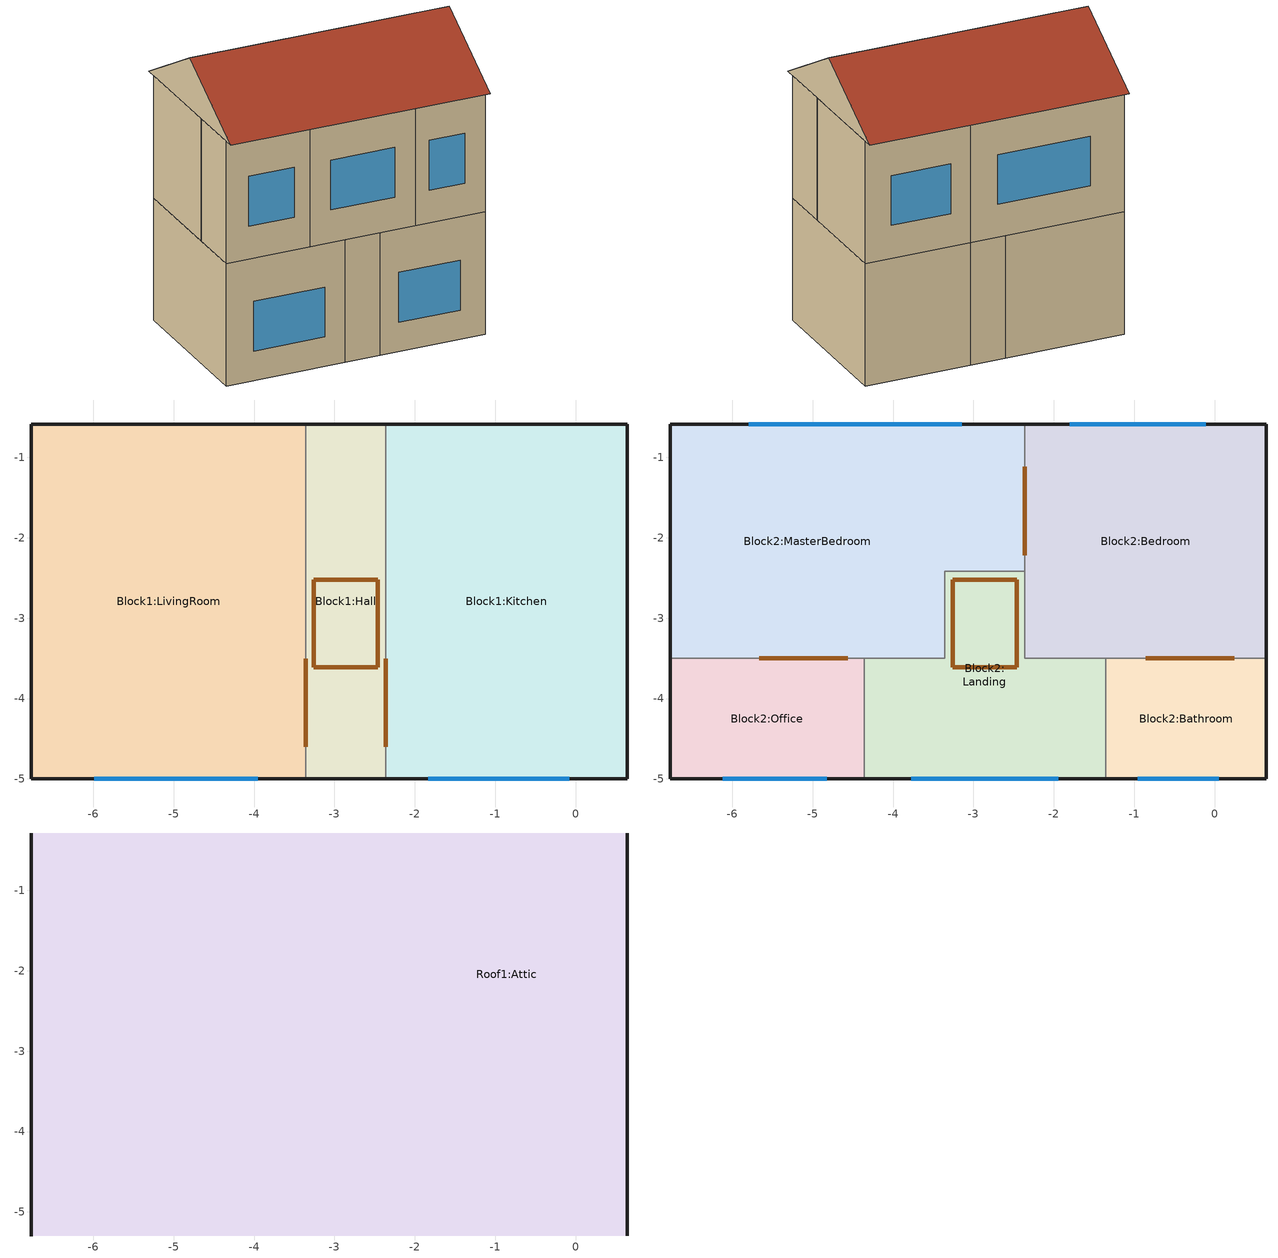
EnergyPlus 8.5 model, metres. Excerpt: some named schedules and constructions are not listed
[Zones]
Block1:Kitchen
 floor ground (Project ground floor): 0.64,-5 -2.36,-5 -2.36,-0.59 0.64,-0.59 z0
 wall outside (Project wall): -2.36,-5 0.64,-5 0.64,-0.59 -2.36,-0.59 z0:3.5
 wall to Block1:Hall (Project partition): -2.36,-0.59 -2.36,-5 z0:3.5
 window (1001): -1.83,-5 -0.08,-5 z0.84:2.26
 door inside (Project internal door): -2.36,-3.5 -2.36,-4.6 z0:2
Block1:Hall
 floor ground (Project ground floor): -2.36,-5 -3.36,-5 -3.36,-0.59 -2.36,-0.59 z0
 wall outside (Project wall): -3.36,-5 -2.36,-5 / -2.36,-0.59 -3.36,-0.59 z0:3.5
 wall to Block1:LivingRoom (Project partition_Rev): -3.36,-0.59 -3.36,-5 z0:3.5
 door inside (IRTSurface): -3.26,-3.61 -2.46,-3.61 -2.46,-2.52 -3.26,-2.52 z3.5
 door inside (Project internal door): -3.36,-3.5 -3.36,-4.6 z0:2
Block1:LivingRoom
 floor ground (Project ground floor): -3.36,-5 -6.77,-5 -6.77,-0.59 -3.36,-0.59 z0
 wall outside (Project wall): -3.36,-0.59 -6.77,-0.59 -6.77,-5 -3.36,-5 z0:3.5
 window (1001): -5.99,-5 -3.95,-5 z0.84:2.26
Block2:Bedroom
 floor to Block1:Kitchen (Project internal floor_Reversed_Rev): 0.64,-3.5 -2.36,-3.5 -2.36,-0.59 0.64,-0.59 z3.5
 wall outside (Project wall): 0.64,-3.5 0.64,-0.59 -2.36,-0.59 z3.5:7
 wall to Block2:Bathroom (Project partition): -1.36,-3.5 0.64,-3.5 z3.5:7
 wall to Block2:MasterBedroom (Project partition): -2.36,-0.59 -2.36,-2.42 z3.5:7
 wall to Block2:Landing (Project partition): -2.36,-2.42 -2.36,-3.5 -1.36,-3.5 z3.5:7
 window (1001): -0.11,-0.59 -1.8,-0.59 z4.44:5.86
 door inside (Project internal door): -0.85,-3.5 0.25,-3.5 / -2.36,-1.11 -2.36,-2.21 z3.6:5.6
Block2:Bathroom
 floor to Block1:Kitchen (Project internal floor_Reversed_Rev): 0.64,-5 -1.36,-5 -1.36,-3.5 0.64,-3.5 z3.5
 wall outside (Project wall): -1.36,-5 0.64,-5 0.64,-3.5 z3.5:7
 wall to Block2:Landing (Project partition): -1.36,-3.5 -1.36,-5 z3.5:7
 window (1001): -0.96,-5 0.05,-5 z4.44:5.86
Block2:Landing
 floor to Block1:Kitchen (Project internal floor_Reversed_Rev): -1.36,-5 -2.36,-5 -2.36,-3.5 -1.36,-3.5 z3.5
 floor to Block1:Hall (Project internal floor_Reversed_Rev): -2.36,-5 -3.36,-5 -3.36,-2.42 -2.36,-2.42 z3.5
 floor to Block1:LivingRoom (Project internal floor_Reversed_Rev): -3.36,-5 -4.36,-5 -4.36,-3.5 -3.36,-3.5 z3.5
 wall outside (Project wall): -4.36,-5 -1.36,-5 z3.5:7
 wall to Block2:MasterBedroom (Project partition): -2.36,-2.42 -3.36,-2.42 -3.36,-3.5 -4.36,-3.5 z3.5:7
 wall to Block2:Office (Project partition_Rev): -4.36,-3.5 -4.36,-5 z3.5:7
 window (1001): -3.77,-5 -1.94,-5 z4.44:5.86
Block2:MasterBedroom
 floor to Block1:Hall (Project internal floor_Reversed_Rev): -2.36,-2.42 -3.36,-2.42 -3.36,-0.59 -2.36,-0.59 z3.5
 floor to Block1:LivingRoom (Project internal floor_Reversed_Rev): -3.36,-3.5 -6.77,-3.5 -6.77,-0.59 -3.36,-0.59 z3.5
 wall outside (Project wall): -2.36,-0.59 -6.77,-0.59 -6.77,-3.5 z3.5:7
 wall to Block2:Office (Project partition_Rev): -6.77,-3.5 -4.36,-3.5 z3.5:7
 window (1001): -3.14,-0.59 -5.8,-0.59 z4.44:5.86
 door inside (Project internal door): -5.67,-3.5 -4.57,-3.5 z3.6:5.6
Block2:Office
 floor to Block1:LivingRoom (Project internal floor_Reversed_Rev): -4.36,-5 -6.77,-5 -6.77,-3.5 -4.36,-3.5 z3.5
 wall outside (Project wall): -6.77,-3.5 -6.77,-5 -4.36,-5 z3.5:7
 window (1001): -6.12,-5 -4.82,-5 z4.44:5.86
Roof1:Attic
 floor outside (Project external floor): 0.64,-0.59 -6.77,-0.59 -6.77,-0.29 0.64,-0.29 z7; 0.64,-5.3 -6.77,-5.3 -6.77,-5 0.64,-5 z7
 floor to Block2:Bedroom (Project semi-exposed ceiling_Rev): 0.64,-3.5 -2.36,-3.5 -2.36,-0.59 0.64,-0.59 z7
 floor to Block2:Bathroom (Project semi-exposed ceiling_Rev): 0.64,-5 -1.36,-5 -1.36,-3.5 0.64,-3.5 z7
 floor to Block2:Landing (Project semi-exposed ceiling_Rev): -2.36,-3.5 -3.36,-3.5 -3.36,-2.42 -2.36,-2.42 z7; -1.36,-5 -4.36,-5 -4.36,-3.5 -1.36,-3.5 z7
 floor to Block2:MasterBedroom (Project semi-exposed ceiling_Rev): -3.36,-3.5 -6.77,-3.5 -6.77,-2.42 -3.36,-2.42 z7; -2.36,-2.42 -6.77,-2.42 -6.77,-0.59 -2.36,-0.59 z7
 floor to Block2:Office (Project semi-exposed ceiling_Rev): -4.36,-5 -6.77,-5 -6.77,-3.5 -4.36,-3.5 z7
 wall outside (Project wall): -6.77,-0.29,7 -6.77,-5.3,7 -6.77,-2.79,8.45; 0.64,-5.3,7 0.64,-0.29,7 0.64,-2.79,8.45
 roof outside (Project unoccupied pitched roof): -6.77,-5.3,7 0.64,-5.3,7 0.64,-2.79,8.45 -6.77,-2.79,8.45; 0.64,-0.29,7 -6.77,-0.29,7 -6.77,-2.79,8.45 0.64,-2.79,8.45
[Material:NoMass]
11_RVAL_4: Roughness=Rough; Resistance {m2-K/w}=.18; Thermal Emittance=0.9; Solar Absorptance=0.7; Visible Absorptance=0.7
[Construction]
Project internal floor_Reversed: Cast Concrete (Dense)_0.1
Project internal door_Rev: Painted Oak_0.035
Project semi-exposed ceiling: Plywood (Heavyweight)_0.01, MW Glass Wool (rolls)_0.1319, Cast Concrete (Lightweight)_0.1, 11_RVAL_4, Plasterboard_0.013
[Material] Roughness=Rough; Thermal Emittance=0.9
Name | Thickness {m} | Conductivity {w/m-K} | Density {kg/m3} | Specific Heat {J/kg-K} | Solar Absorptance | Visible Absorptance
Cast Concrete (Dense)_0.1 | .1 | 1.4 | 2100 | 840 | 0.6 | 0.6
Painted Oak_0.035 | .035 | 0.19 | 700 | 2390 | 0.5 | 0.5
Plywood (Heavyweight)_0.01 | .01 | 0.15 | 700 | 1420 | 0.78 | 0.78
MW Glass Wool (rolls)_0.1319 | .1319 | 0.04 | 12 | 840 | 0.6 | 0.6
Cast Concrete (Lightweight)_0.1 | .1 | 0.38 | 1200 | 1000 | 0.6 | 0.6
Plasterboard_0.013 | .013 | 0.25 | 2800 | 896 | 0.5 | 0.5
[Schedule:Compact]
Office_OpenOff_Occ: Fraction, Through: 31 Dec, For: Weekdays SummerDesignDay, Until: 07:00, 0, Until: 08:00, 0.25, Until: 09:00, 0.5, Until: 12:00, 1, Until: 14:00, 0.75, Until: 17:00, 1, Until: 18:00, 0.5, Until: 19:00, 0.25, Until: 24:00, 0, For: Weekends, Until: 24:00, 0, For: Holidays, Until: 24:00, 0, For: WinterDesignDay AllOtherDays, Until: 24:00, 0
20001: Any Number, Through: 12/31, For: Weekdays Weekends SummerDesignDays, Until: 24:00, 24, For: WinterDesignDays, Until: 24:00, 0, For: AllOtherDays, Until: 24:00, 24
20002: Any Number, Through: 12/31, For: Weekdays Weekends SummerDesignDays, Until: 24:00, 0, For: WinterDesignDays, Until: 24:00, 0, For: AllOtherDays, Until: 24:00, 0
[AirflowNetwork:MultiZone:Surface:Crack] Reference crack conditions=Reference Crack Conditions
Name | Crack | Flow coeff (kg/s @ 1Pa) | Flow exponent
 | DefaultCrack | 1e-11 | 0.66
 | Block1:Kitchen_Ceiling_1_0_0 | .0078792 | .7
 | Block1:Kitchen_Ceiling_1_1_0 | .0026968 | .7
 | Block1:Kitchen_Ceiling_1_2_0 | .0013575 | .7
 | Block1:Kitchen_Wall_2_0_0 | .0008031 | .7
 | Block1:Kitchen_Wall_3_0_0 | .0015449 | .7
 | Block1:Kitchen_Wall_4_0_0 | .0010514 | .7
 | Block1:Kitchen_Partition_5_0_0 | .0397842 | .75
 | Block1:Hall_Ceiling_1_0_0 | .0015316 | .7
 | Block1:Hall_Ceiling_1_1_0 | .0016466 | .7
 | Block1:Hall_Wall_2_0_0 | .0003492 | .7
 | Block1:Hall_Wall_4_0_0 | .0003492 | .7
 | Block1:Hall_Partition_5_0_0 | .0397842 | .75
 | Block1:LivingRoom_Ceiling_1_0_0 | .0013517 | .7
 | Block1:LivingRoom_Ceiling_1_1_0 | .0089502 | .7
 | Block1:LivingRoom_Ceiling_1_2_0 | .0032538 | .7
 | Block1:LivingRoom_Wall_2_0_0 | .0009055 | .7
 | Block1:LivingRoom_Wall_4_0_0 | .0011943 | .7
 | Block1:LivingRoom_Wall_5_0_0 | .0015449 | .7
 | Block2:Bedroom_Ceiling_1_0_0 | .0078792 | .7
 | Block2:Bedroom_Partition_2_0_0 | .0143804 | .75
 | Block2:Bedroom_Wall_3_0_0 | .00102 | .7
 | Block2:Bedroom_Wall_4_0_0 | .0008106 | .7
 | Block2:Bedroom_Partition_5_0_0 | .0126536 | .75
 | Block2:Bedroom_Partition_6_0_0 | .0113471 | .75
 | Block2:Bedroom_Partition_7_0_0 | .0105612 | .75
 | Block2:Bathroom_Ceiling_1_0_0 | .0026968 | .7
 | Block2:Bathroom_Wall_2_0_0 | .0005556 | .7
 | Block2:Bathroom_Wall_3_0_0 | .0005249 | .7
 | Block2:Bathroom_Partition_5_0_0 | .0157462 | .75
 | Block2:Landing_Ceiling_1_0_0 | .0009704 | .7
 | Block2:Landing_Ceiling_1_0_1 | .0040559 | .7
 | Block2:Landing_Wall_2_0_0 | .0007923 | .7
 | Block2:Landing_Partition_6_0_0 | .0104764 | .75
 | Block2:Landing_Partition_7_0_0 | .0113471 | .75
 | Block2:Landing_Partition_8_0_0 | .0105157 | .75
 | Block2:Landing_Partition_9_0_0 | .0157462 | .75
 | Block2:MasterBedroom_Ceiling_1_0_0 | .0033188 | .7
 | Block2:MasterBedroom_Ceiling_1_0_1 | .0072779 | .7
 | Block2:MasterBedroom_Partition_2_0_0 | .0187134 | .75
 | Block2:MasterBedroom_Wall_7_0_0 | .0011669 | .7
 | Block2:MasterBedroom_Wall_8_0_0 | .00102 | .7
 | Block2:Office_Ceiling_1_0_0 | .0032538 | .7
 | Block2:Office_Wall_2_0_0 | .0006602 | .7
 | Block2:Office_Wall_5_0_0 | .0005249 | .7
 | Roof1:Attic_Wall_0_0_0 | .0014515 | .7
 | Roof1:Attic_Roof_1_0_0 | .0042925 | .7
 | Roof1:Attic_ExtFloor_2_0_0 | .0044484 | 1
 | Roof1:Attic_ExtFloor_2_0_1 | .0044484 | 1
 | Roof1:Attic_Roof_3_0_0 | .0042925 | .7
 | Roof1:Attic_Wall_4_0_0 | .0014515 | .7
[AirflowNetwork:SimulationControl]
AirflowNetwork Simulation=VENT; AirflowNetwork Control=MultizoneWithoutDistribution; Wind Pressure Coefficient Type=Input; AirflowNetwork Wind Pressure Coefficient Array=Cp Data; Height Selection for Local Wind Speed Calculation=OpeningHeight; Building Type=LowRise; Maximum number of iterations=1000; Initialization flag=ZeroNodePressures; Relative airflow convergence tolerance=.0001; Absolute airflow convergence tolerance=.000001; Convergence acceleration limit=-0.5; Azimuth Angle of Long Axis of Building=0; Ratio of Building Width Along Short Axis to Width Along Long Axis=1
[AirflowNetwork:MultiZone:Zone] Ventilation Control Mode=Temperature; Vent Temperature Schedule=20001
Name | Venting Availability Schedule
Block1:Kitchen; Block1:Hall; Block1:LivingRoom; Block2:Bedroom; Block2:Bathroom; Block2:Landing; Block2:MasterBedroom; Block2:Office | Office_OpenOff_Occ
Roof1:Attic | 20002
[AirflowNetwork:MultiZone:Surface]
Block1:Kitchen_Ceiling_1_0_0: Leakage Component=Block1:Kitchen_Ceiling_1_0_0; Crack Actual Value (dimensionless)=1
Block1:Kitchen_Ceiling_1_1_0: Leakage Component=Block1:Kitchen_Ceiling_1_1_0; Crack Actual Value (dimensionless)=1
Block1:Kitchen_Ceiling_1_2_0: Leakage Component=Block1:Kitchen_Ceiling_1_2_0; Crack Actual Value (dimensionless)=1
Block1:Kitchen_Wall_2_0_0: Leakage Component=Block1:Kitchen_Wall_2_0_0; Crack Actual Value (dimensionless)=1
Block1:Kitchen_Wall_2_0_0_0_0_0_Win: Leakage Component=Block1:Kitchen_Wall_2_0_0_0_0_0_Win; Crack Actual Value or Window Open Factor for Ventilation (dimensionless)=1; Ventilation control mode=Constant; Ventilation temp schedule=20001; Venting Availability Schedule=Block1:KitchenWindowState
Block1:Kitchen_Wall_3_0_0: Leakage Component=Block1:Kitchen_Wall_3_0_0; Crack Actual Value (dimensionless)=1
Block1:Kitchen_Wall_4_0_0: Leakage Component=Block1:Kitchen_Wall_4_0_0; Crack Actual Value (dimensionless)=1
Block1:Kitchen_Partition_5_0_0: Leakage Component=Block1:Kitchen_Partition_5_0_0; Crack Actual Value (dimensionless)=1
Block1:Kitchen_Partition_5_0_0_0_0_0_Door: Leakage Component=Block1:Kitchen_Partition_5_0_0_0_0_0_Door; Crack Actual Value or Window Open Factor for Ventilation (dimensionless)=1; Ventilation control mode=Constant; Venting Availability Schedule=Office_OpenOff_Occ
Block1:Hall_Ceiling_1_0_0: Leakage Component=Block1:Hall_Ceiling_1_0_0; Crack Actual Value (dimensionless)=1
Block1:Hall_Ceiling_1_0_0_0_0_0_Hole: Leakage Component=Block1:Hall_Ceiling_1_0_0_0_0_0_Hole; Crack Actual Value or Window Open Factor for Ventilation (dimensionless)=1; Ventilation control mode=Constant
Block1:Hall_Ceiling_1_1_0: Leakage Component=Block1:Hall_Ceiling_1_1_0; Crack Actual Value (dimensionless)=1
Block1:Hall_Wall_2_0_0: Leakage Component=Block1:Hall_Wall_2_0_0; Crack Actual Value (dimensionless)=1
Block1:Hall_Wall_4_0_0: Leakage Component=Block1:Hall_Wall_4_0_0; Crack Actual Value (dimensionless)=1
Block1:Hall_Partition_5_0_0: Leakage Component=Block1:Hall_Partition_5_0_0; Crack Actual Value (dimensionless)=1
Block1:LivingRoom_Partition_3_0_0_0_0_0_Door_10010: Leakage Component=Block1:Hall_Partition_5_0_0_0_0_0_Door; Crack Actual Value or Window Open Factor for Ventilation (dimensionless)=1; Ventilation control mode=Constant; Venting Availability Schedule=Office_OpenOff_Occ
Block1:LivingRoom_Ceiling_1_0_0: Leakage Component=Block1:LivingRoom_Ceiling_1_0_0; Crack Actual Value (dimensionless)=1
Block1:LivingRoom_Ceiling_1_1_0: Leakage Component=Block1:LivingRoom_Ceiling_1_1_0; Crack Actual Value (dimensionless)=1
Block1:LivingRoom_Ceiling_1_2_0: Leakage Component=Block1:LivingRoom_Ceiling_1_2_0; Crack Actual Value (dimensionless)=1
Block1:LivingRoom_Wall_2_0_0: Leakage Component=Block1:LivingRoom_Wall_2_0_0; Crack Actual Value (dimensionless)=1
Block1:LivingRoom_Wall_2_0_0_0_0_0_Win: Leakage Component=Block1:LivingRoom_Wall_2_0_0_0_0_0_Win; Crack Actual Value or Window Open Factor for Ventilation (dimensionless)=1; Ventilation control mode=Constant; Ventilation temp schedule=20001; Venting Availability Schedule=Block1:LivingRoomWindowState
Block1:LivingRoom_Wall_4_0_0: Leakage Component=Block1:LivingRoom_Wall_4_0_0; Crack Actual Value (dimensionless)=1
Block1:LivingRoom_Wall_5_0_0: Leakage Component=Block1:LivingRoom_Wall_5_0_0; Crack Actual Value (dimensionless)=1
Block2:Bedroom_Ceiling_1_0_0: Leakage Component=Block2:Bedroom_Ceiling_1_0_0; Crack Actual Value (dimensionless)=1
Block2:Bedroom_Partition_2_0_0: Leakage Component=Block2:Bedroom_Partition_2_0_0; Crack Actual Value (dimensionless)=1
Block2:Bedroom_Partition_2_0_0_0_0_0_Door: Leakage Component=Block2:Bedroom_Partition_2_0_0_0_0_0_Door; Crack Actual Value or Window Open Factor for Ventilation (dimensionless)=1; Ventilation control mode=Constant; Venting Availability Schedule=Office_OpenOff_Occ
Block2:Bedroom_Wall_3_0_0: Leakage Component=Block2:Bedroom_Wall_3_0_0; Crack Actual Value (dimensionless)=1
Block2:Bedroom_Wall_4_0_0: Leakage Component=Block2:Bedroom_Wall_4_0_0; Crack Actual Value (dimensionless)=1
Block2:Bedroom_Wall_4_0_0_0_0_0_Win: Leakage Component=Block2:Bedroom_Wall_4_0_0_0_0_0_Win; Crack Actual Value or Window Open Factor for Ventilation (dimensionless)=1; Ventilation control mode=Temperature; Ventilation temp schedule=20001; Venting Availability Schedule=Office_OpenOff_Occ
Block2:Bedroom_Partition_5_0_0: Leakage Component=Block2:Bedroom_Partition_5_0_0; Crack Actual Value (dimensionless)=1
Block2:Bedroom_Partition_5_0_0_0_0_0_Door: Leakage Component=Block2:Bedroom_Partition_5_0_0_0_0_0_Door; Crack Actual Value or Window Open Factor for Ventilation (dimensionless)=1; Ventilation control mode=Constant; Venting Availability Schedule=Office_OpenOff_Occ
Block2:Bedroom_Partition_6_0_0: Leakage Component=Block2:Bedroom_Partition_6_0_0; Crack Actual Value (dimensionless)=1
Block2:Bedroom_Partition_7_0_0: Leakage Component=Block2:Bedroom_Partition_7_0_0; Crack Actual Value (dimensionless)=1
Block2:Bathroom_Ceiling_1_0_0: Leakage Component=Block2:Bathroom_Ceiling_1_0_0; Crack Actual Value (dimensionless)=1
Block2:Bathroom_Wall_2_0_0: Leakage Component=Block2:Bathroom_Wall_2_0_0; Crack Actual Value (dimensionless)=1
Block2:Bathroom_Wall_2_0_0_0_0_0_Win: Leakage Component=Block2:Bathroom_Wall_2_0_0_0_0_0_Win; Crack Actual Value or Window Open Factor for Ventilation (dimensionless)=1; Ventilation control mode=Constant; Ventilation temp schedule=20001; Venting Availability Schedule=Block2:BathroomWindowState
Block2:Bathroom_Wall_3_0_0: Leakage Component=Block2:Bathroom_Wall_3_0_0; Crack Actual Value (dimensionless)=1
Block2:Bathroom_Partition_5_0_0: Leakage Component=Block2:Bathroom_Partition_5_0_0; Crack Actual Value (dimensionless)=1
Block2:Landing_Ceiling_1_0_0: Leakage Component=Block2:Landing_Ceiling_1_0_0; Crack Actual Value (dimensionless)=1
Block2:Landing_Ceiling_1_0_1: Leakage Component=Block2:Landing_Ceiling_1_0_1; Crack Actual Value (dimensionless)=1
Block2:Landing_Wall_2_0_0: Leakage Component=Block2:Landing_Wall_2_0_0; Crack Actual Value (dimensionless)=1
Block2:Landing_Wall_2_0_0_0_0_0_Win: Leakage Component=Block2:Landing_Wall_2_0_0_0_0_0_Win; Crack Actual Value or Window Open Factor for Ventilation (dimensionless)=1; Ventilation control mode=Temperature; Ventilation temp schedule=20001; Venting Availability Schedule=Office_OpenOff_Occ
Block2:Landing_Partition_6_0_0: Leakage Component=Block2:Landing_Partition_6_0_0; Crack Actual Value (dimensionless)=1
Block2:Landing_Partition_7_0_0: Leakage Component=Block2:Landing_Partition_7_0_0; Crack Actual Value (dimensionless)=1
Block2:Landing_Partition_8_0_0: Leakage Component=Block2:Landing_Partition_8_0_0; Crack Actual Value (dimensionless)=1
Block2:Landing_Partition_9_0_0: Leakage Component=Block2:Landing_Partition_9_0_0; Crack Actual Value (dimensionless)=1
Block2:MasterBedroom_Ceiling_1_0_0: Leakage Component=Block2:MasterBedroom_Ceiling_1_0_0; Crack Actual Value (dimensionless)=1
Block2:MasterBedroom_Ceiling_1_0_1: Leakage Component=Block2:MasterBedroom_Ceiling_1_0_1; Crack Actual Value (dimensionless)=1
Block2:MasterBedroom_Partition_2_0_0: Leakage Component=Block2:MasterBedroom_Partition_2_0_0; Crack Actual Value (dimensionless)=1
Block2:Office_Partition_4_0_0_0_0_0_Door_10032: Leakage Component=Block2:MasterBedroom_Partition_2_0_0_0_0_0_Door; Crack Actual Value or Window Open Factor for Ventilation (dimensionless)=1; Ventilation control mode=Constant; Venting Availability Schedule=Office_OpenOff_Occ
Block2:MasterBedroom_Wall_7_0_0: Leakage Component=Block2:MasterBedroom_Wall_7_0_0; Crack Actual Value (dimensionless)=1
Block2:MasterBedroom_Wall_7_0_0_0_0_0_Win: Leakage Component=Block2:MasterBedroom_Wall_7_0_0_0_0_0_Win; Crack Actual Value or Window Open Factor for Ventilation (dimensionless)=1; Ventilation control mode=Constant; Ventilation temp schedule=20001; Venting Availability Schedule=Block2:MasterBedroomWindowState
Block2:MasterBedroom_Wall_8_0_0: Leakage Component=Block2:MasterBedroom_Wall_8_0_0; Crack Actual Value (dimensionless)=1
Block2:Office_Ceiling_1_0_0: Leakage Component=Block2:Office_Ceiling_1_0_0; Crack Actual Value (dimensionless)=1
Block2:Office_Wall_2_0_0: Leakage Component=Block2:Office_Wall_2_0_0; Crack Actual Value (dimensionless)=1
Block2:Office_Wall_2_0_0_0_0_0_Win: Leakage Component=Block2:Office_Wall_2_0_0_0_0_0_Win; Crack Actual Value or Window Open Factor for Ventilation (dimensionless)=1; Ventilation control mode=Constant; Ventilation temp schedule=20001; Venting Availability Schedule=Block2:OfficeWindowState
Block2:Office_Wall_5_0_0: Leakage Component=Block2:Office_Wall_5_0_0; Crack Actual Value (dimensionless)=1
Roof1:Attic_Wall_0_0_0: Leakage Component=Roof1:Attic_Wall_0_0_0; Crack Actual Value (dimensionless)=1
Roof1:Attic_Roof_1_0_0: Leakage Component=Roof1:Attic_Roof_1_0_0; Crack Actual Value (dimensionless)=1
Roof1:Attic_ExtFloor_2_0_0: Leakage Component=Roof1:Attic_ExtFloor_2_0_0; Crack Actual Value (dimensionless)=1
Roof1:Attic_ExtFloor_2_0_1: Leakage Component=Roof1:Attic_ExtFloor_2_0_1; Crack Actual Value (dimensionless)=1
Roof1:Attic_Roof_3_0_0: Leakage Component=Roof1:Attic_Roof_3_0_0; Crack Actual Value (dimensionless)=1
Roof1:Attic_Wall_4_0_0: Leakage Component=Roof1:Attic_Wall_4_0_0; Crack Actual Value (dimensionless)=1
[AirflowNetwork:MultiZone:ExternalNode]
Name | External Node Height | Wind Pressure Coefficient Values Object
Block1:Kitchen_Wall_2_0_0 | 2.33 | Block1:Kitchen_Wall_2_0_0
Block1:Kitchen_Wall_2_0_0_0_0_0_Win | 2.07 | Block1:Kitchen_Wall_2_0_0_0_0_0_Win
Block1:Kitchen_Wall_3_0_0 | 2.33 | Block1:Kitchen_Wall_3_0_0
Block1:Kitchen_Wall_4_0_0 | 2.33 | Block1:Kitchen_Wall_4_0_0
Block1:Hall_Wall_2_0_0 | 2.33 | Block1:Hall_Wall_2_0_0
Block1:Hall_Wall_4_0_0 | 2.33 | Block1:Hall_Wall_4_0_0
Block1:LivingRoom_Wall_2_0_0 | 2.33 | Block1:LivingRoom_Wall_2_0_0
Block1:LivingRoom_Wall_2_0_0_0_0_0_Win | 2.07 | Block1:LivingRoom_Wall_2_0_0_0_0_0_Win
Block1:LivingRoom_Wall_4_0_0 | 2.33 | Block1:LivingRoom_Wall_4_0_0
Block1:LivingRoom_Wall_5_0_0 | 2.33 | Block1:LivingRoom_Wall_5_0_0
Block2:Bedroom_Wall_3_0_0 | 7 | Block2:Bedroom_Wall_3_0_0
Block2:Bedroom_Wall_4_0_0 | 7 | Block2:Bedroom_Wall_4_0_0
Block2:Bedroom_Wall_4_0_0_0_0_0_Win | 6.87 | Block2:Bedroom_Wall_4_0_0_0_0_0_Win
Block2:Bathroom_Wall_2_0_0 | 7 | Block2:Bathroom_Wall_2_0_0
Block2:Bathroom_Wall_2_0_0_0_0_0_Win | 6.87 | Block2:Bathroom_Wall_2_0_0_0_0_0_Win
Block2:Bathroom_Wall_3_0_0 | 7 | Block2:Bathroom_Wall_3_0_0
Block2:Landing_Wall_2_0_0 | 7 | Block2:Landing_Wall_2_0_0
Block2:Landing_Wall_2_0_0_0_0_0_Win | 6.87 | Block2:Landing_Wall_2_0_0_0_0_0_Win
Block2:MasterBedroom_Wall_7_0_0 | 7 | Block2:MasterBedroom_Wall_7_0_0
Block2:MasterBedroom_Wall_7_0_0_0_0_0_Win | 6.87 | Block2:MasterBedroom_Wall_7_0_0_0_0_0_Win
Block2:MasterBedroom_Wall_8_0_0 | 7 | Block2:MasterBedroom_Wall_8_0_0
Block2:Office_Wall_2_0_0 | 7 | Block2:Office_Wall_2_0_0
Block2:Office_Wall_2_0_0_0_0_0_Win | 6.87 | Block2:Office_Wall_2_0_0_0_0_0_Win
Block2:Office_Wall_5_0_0 | 7 | Block2:Office_Wall_5_0_0
Roof1:Attic_Wall_0_0_0 | 11.22 | Roof1:Attic_Wall_0_0_0
Roof1:Attic_Roof_1_0_0 | 10.3 | Roof1:Attic_Roof_1_0_0
Roof1:Attic_ExtFloor_2_0_0 | 9.33 | Roof1:Attic_ExtFloor_2_0_0
Roof1:Attic_ExtFloor_2_0_1 | 9.33 | Roof1:Attic_ExtFloor_2_0_1
Roof1:Attic_Roof_3_0_0 | 10.3 | Roof1:Attic_Roof_3_0_0
Roof1:Attic_Wall_4_0_0 | 11.22 | Roof1:Attic_Wall_4_0_0
[AirflowNetwork:MultiZone:WindPressureCoefficientValues] CP Array=Cp Data
Name | Wind direction #1 (deg) | Wind direction #2 (deg) | Wind direction #3 (deg) | Wind direction #4 (deg) | Wind direction #5 (deg) | Wind direction #6 (deg) | Wind direction #7 (deg) | Wind direction #8 (deg)
Block1:Kitchen_Wall_2_0_0; Block1:Kitchen_Wall_2_0_0_0_0_0_Win; Block1:Hall_Wall_2_0_0; Block1:LivingRoom_Wall_2_0_0; Block1:LivingRoom_Wall_2_0_0_0_0_0_Win; Block2:Bathroom_Wall_2_0_0; Block2:Bathroom_Wall_2_0_0_0_0_0_Win; Block2:Landing_Wall_2_0_0; Block2:Landing_Wall_2_0_0_0_0_0_Win; Block2:Office_Wall_2_0_0; Block2:Office_Wall_2_0_0_0_0_0_Win | -.2 | -.35 | -.3 | .1 | .4 | .1 | -.3 | -.35
Block1:Kitchen_Wall_3_0_0; Block2:Bedroom_Wall_3_0_0; Block2:Bathroom_Wall_3_0_0; Roof1:Attic_Wall_4_0_0 | -.3 | .1 | .4 | .1 | -.3 | -.35 | -.2 | -.35
Block1:Kitchen_Wall_4_0_0; Block1:Hall_Wall_4_0_0; Block1:LivingRoom_Wall_4_0_0; Block2:Bedroom_Wall_4_0_0; Block2:Bedroom_Wall_4_0_0_0_0_0_Win; Block2:MasterBedroom_Wall_7_0_0; Block2:MasterBedroom_Wall_7_0_0_0_0_0_Win | .4 | .1 | -.3 | -.35 | -.2 | -.35 | -.3 | .1
Block1:LivingRoom_Wall_5_0_0; Block2:MasterBedroom_Wall_8_0_0; Block2:Office_Wall_5_0_0; Roof1:Attic_Wall_0_0_0 | -.3 | -.35 | -.2 | -.35 | -.3 | .1 | .4 | .1
Roof1:Attic_Roof_1_0_0; Roof1:Attic_Roof_3_0_0 | -.35 | -.45 | -.55 | -.45 | -.35 | -.45 | -.55 | -.45
Roof1:Attic_ExtFloor_2_0_0; Roof1:Attic_ExtFloor_2_0_1 | -.6 | -.5 | -.4 | -.5 | -.6 | -.5 | -.4 | -.5
[AirflowNetwork:MultiZone:Component:DetailedOpening] Type of large vertical opening (LVO)=NonPivoted; Extra crack length for LVO type 1 with multiple openable parts (m)=0; Number of Opening Factor Values=2; Opening factor #1 (dimensionless)=0; Width factor for opening factor #1 (dimensionless)=0; Height factor for opening factor #1 (dimensionless)=1; Start height factor for opening factor #1 (dimensionless)=0; Opening factor #2 (dimensionless)=1; Height factor for Opening factor #2 (dimensionless)=1; Start height factor for Opening factor #2 (dimensionless)=0; Opening factor #3 (dimensionless)=0; Discharge coefficient for Opening factor #3 (dimensionless)=0; Width factor for Opening factor #3 (dimensionless)=0; Height factor for Opening factor #3 (dimensionless)=0; Start height factor for Opening factor #3 (dimensionless)=0; Opening factor #4 (dimensionless)=0; Discharge coefficient for Opening factor #4 (dimensionless)=0; Width factor for Opening factor #4 (dimensionless)=0; Height factor for Opening factor #4 (dimensionless)=0; Start height factor for Opening factor #4 (dimensionless)=0
Name | Air Mass Flow Coefficient When Window or Door Is Closed (kg/s @ 1Pa per m crack) | Air Mass Flow Exponent When Window or Door Is Closed (dimensionless) | Discharge coefficient for opening factor #1 (dimensionless) | Discharge coefficient for Opening factor #2 (dimensionless) | Width factor for Opening factor #2 (dimensionless)
Block1:Kitchen_Wall_2_0_0_0_0_0_Win; Block1:LivingRoom_Wall_2_0_0_0_0_0_Win; Block2:Bedroom_Wall_4_0_0_0_0_0_Win; Block2:Bathroom_Wall_2_0_0_0_0_0_Win; Block2:Landing_Wall_2_0_0_0_0_0_Win; Block2:MasterBedroom_Wall_7_0_0_0_0_0_Win; Block2:Office_Wall_2_0_0_0_0_0_Win | .00014 | .65 | 0.65 | 0.65 | .3
Block1:Kitchen_Partition_5_0_0_0_0_0_Door; Block1:Hall_Partition_5_0_0_0_0_0_Door; Block2:Bedroom_Partition_2_0_0_0_0_0_Door; Block2:Bedroom_Partition_5_0_0_0_0_0_Door; Block2:MasterBedroom_Partition_2_0_0_0_0_0_Door | .02 | .6 | .65 | .65 | .025
[AirflowNetwork:MultiZone:Component:HorizontalOpening]
Block1:Hall_Ceiling_1_0_0_0_0_0_Hole: Air Mass Flow Coefficient When Window or Door Is Closed (kg/s @ 1Pa per m crack)=1e-08; Air Mass Flow Exponent When Window or Door Is Closed (dimensionless)=0.5; Sloping Plane Angle (open)=90; Discharge coefficient for opening (dimensionless)=.65
[AirflowNetwork:MultiZone:ReferenceCrackConditions]
Reference Crack Conditions: Standard temperature for crack data {C}=20; Standard barometric pressure for crack data {Pa}=101320; Standard humidity ratio for crack data {kg/kg}=0.005
[AirflowNetwork:MultiZone:WindPressureCoefficientArray]
Cp Data: Wind direction #1 {deg}=0; Wind direction #2 {deg}=45; Wind direction #3 {deg}=90; Wind direction #4 {deg}=135; Wind direction #5 {deg}=180; Wind direction #6 {deg}=225; Wind direction #7 {deg}=270; Wind direction #8 {deg}=315
